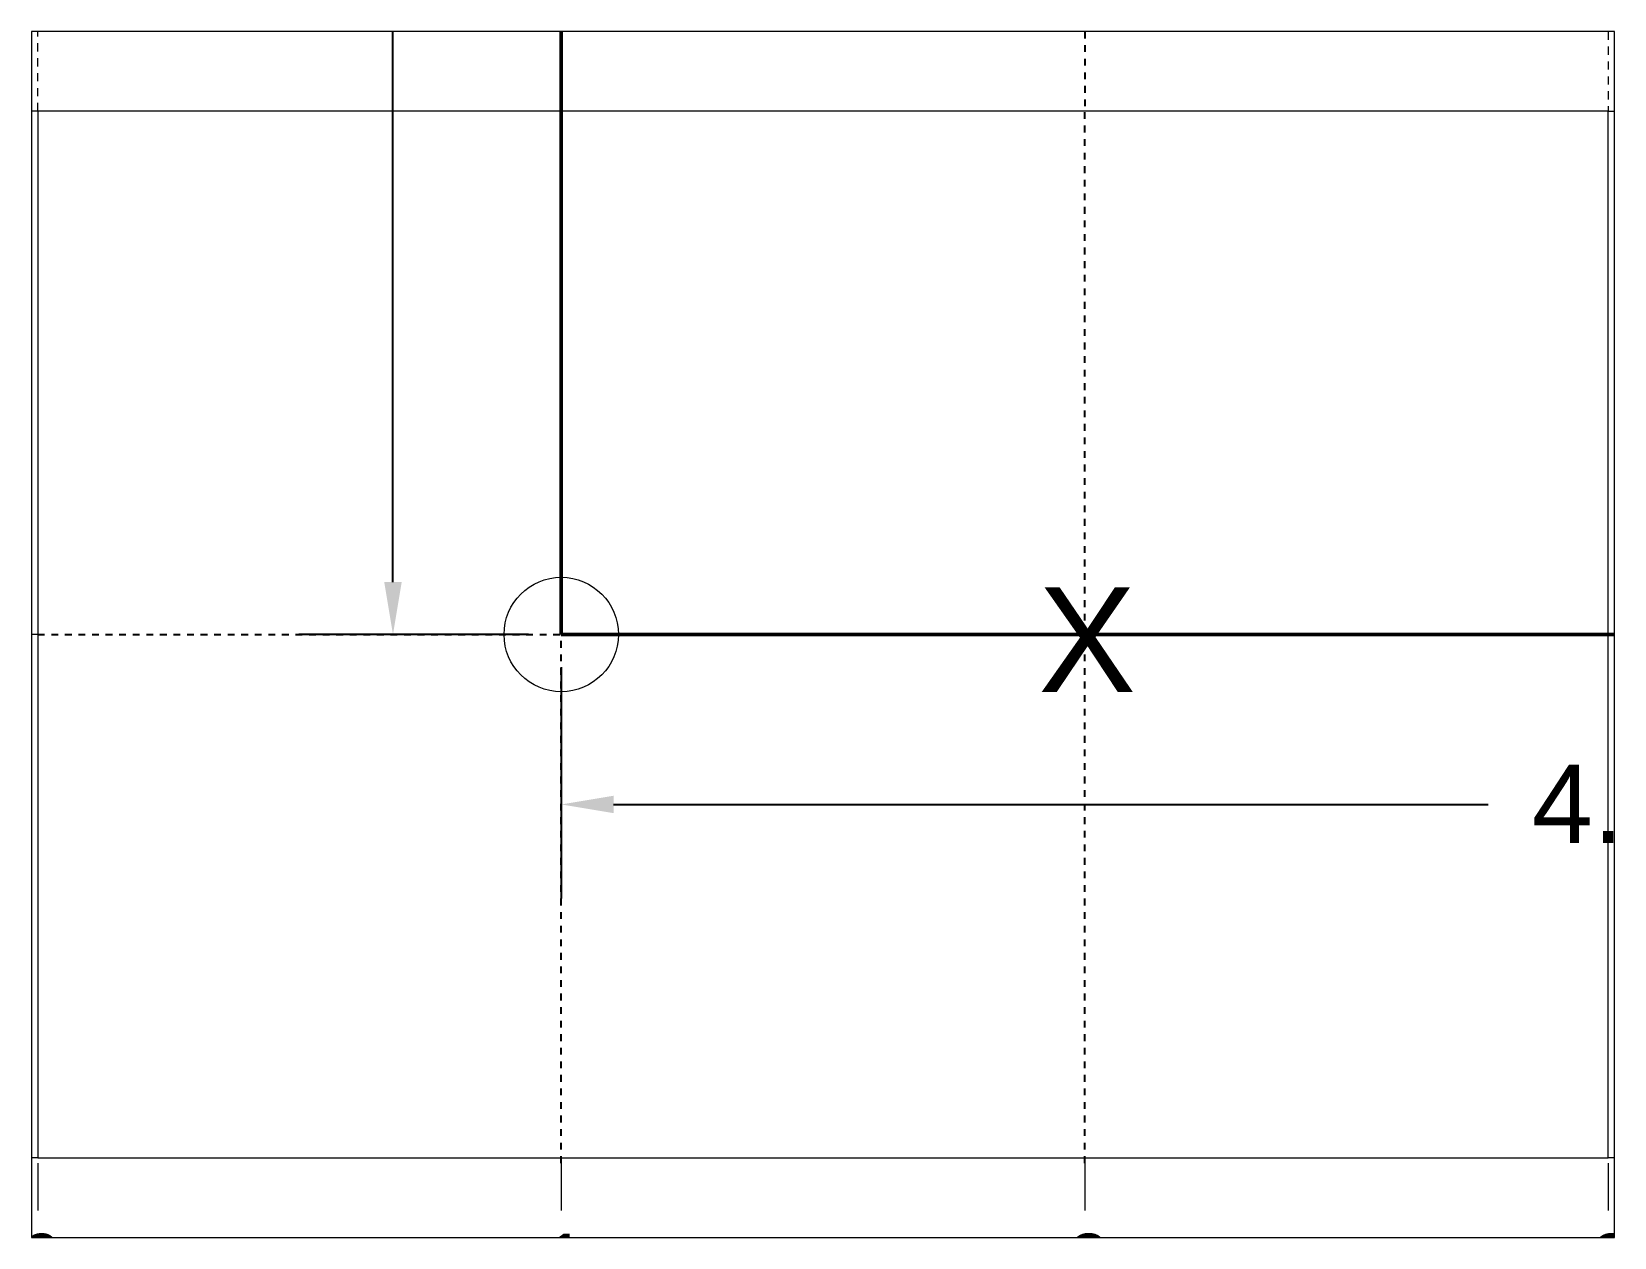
# Paper-space layout 'Layout1' of a CAD drawing. Header units: metres. Extents: x 1.05 to 9.45, y 0.8 to 7.2.
# The model-space entities are those that its viewports show. They can reach past a viewport. Long polylines and large blocks are cut down to what shows.
import ezdxf

# ---------------------------------------------------------------- set-up
doc = ezdxf.new("R2010")
doc.units = ezdxf.units.M
doc.header["$LTSCALE"] = 0.01
doc.header["$MEASUREMENT"] = 0
doc.linetypes.add('ACAD_ISO02W100', pattern=[15, 12, -3])
doc.linetypes.add('ACAD_ISO07W100', pattern=[3, 0, -3])
doc.layers.get('0').update_dxf_attribs({"lineweight": 5})
for name, color, linetype, lineweight in [('fakeroom', 7, 'ACAD_ISO02W100', 5), ('room', 7, 'Continuous', 5), ('shot', 11, 'Continuous', 50)]:
    doc.layers.add(name, color=color, linetype=linetype, lineweight=lineweight)
doc.layers.add('grid', color=7, linetype='ACAD_ISO07W100')
doc.styles.get("Standard").update_dxf_attribs({"font": 'arial.ttf'})
doc.dimstyles.get("Standard").update_dxf_attribs({"dimtxt": 0.15, "dimasz": 0.1, "dimexe": 0.18, "dimexo": 0.0625, "dimgap": 0.09, "dimtad": 0, "dimtoh": 1, "dimdec": 1, "dimzin": 0, "dimdsep": 46, "dimtxsty": 'Standard', "dimcen": 0.09, "dimadec": 0, "dimazin": 0, "dimtfac": 1, "dimtdec": 1, "dimtofl": 0, "dimtmove": 0, "dimatfit": 3, "dimfxl": 1, "dimtolj": 1, "dimtzin": 0, "dimarcsym": 0})
pattern_1 = [(45, (1.314038479034673, 0.8119709113903746), (-0.08838834764831845, 0.08838834764831845), [])]

# ---------------------------------------------------------------- blocks, each defined once
blk = doc.blocks.new('*D10')
at = {"color": 0, "lineweight": -2, "transparency": 16777216}
for p, q in [((0.9375000000000004, 5.000000000000002), (0.4984740445149053, 5.000000000000002)), ((0.6784740445149053, 4.900000000000002), (0.6784740445149058, 3.229307639836291)), ((0.6784740445149062, 1.100000000000001), (0.6784740445149058, 2.770692360163712)), ((0.9375000000000004, 1), (0.4984740445149062, 1))]:
    blk.add_line(p, q, dxfattribs=at)
at = {"color": 0, "transparency": 16777216}
for points in [[(0.6618073778482386, 4.900000000000002), (0.6951407111815721, 4.900000000000002), (0.6784740445149053, 5.000000000000002)], [(0.6618073778482395, 1.100000000000001), (0.695140711181573, 1.100000000000001), (0.6784740445149062, 1)]]:
    blk.add_solid(points, dxfattribs=at)
at = {"layer": 'Defpoints', "color": 0, "transparency": 16777216}
for p in [(0.6784740445149053, 5.000000000000002), (1, 5.000000000000002), (1, 1)]:
    blk.add_point(p, dxfattribs=at)
at = {"color": 0, "transparency": 16777216, "insert": (0.6784740445149066, 3.000000000000001), "char_height": 0.15, "attachment_point": 5, "rotation": 90}
blk.add_mtext('\\A1;4.0', dxfattribs=at)
blk = doc.blocks.new('*D11')
at = {"color": 0, "lineweight": -2, "transparency": 16777216}
for p, q in [((1, 0.9375), (1, 0.4953185150104931)), ((5, 0.9375), (5, 0.4953185150104931)), ((1.1, 0.675318515010493), (2.770692360163711, 0.675318515010493)), ((4.9, 0.675318515010493), (3.229307639836289, 0.675318515010493))]:
    blk.add_line(p, q, dxfattribs=at)
at = {"color": 0, "transparency": 16777216}
for points in [[(1.1, 0.6919851816771597), (1.1, 0.6586518483438263), (1, 0.675318515010493)], [(4.9, 0.6919851816771597), (4.9, 0.6586518483438263), (5, 0.675318515010493)]]:
    blk.add_solid(points, dxfattribs=at)
at = {"layer": 'Defpoints', "color": 0, "transparency": 16777216}
for p in [(1, 1), (5, 1), (5, 0.675318515010493)]:
    blk.add_point(p, dxfattribs=at)
at = {"color": 0, "transparency": 16777216, "insert": (3, 0.675318515010493), "char_height": 0.15, "attachment_point": 5}
blk.add_mtext('\\A1;4.0', dxfattribs=at)

msp = doc.modelspace()

# ---------------------------------------------------------------- hatches: boundary and pattern name
h = msp.add_hatch()
h.set_pattern_fill('ANSI31', color=256)
h.set_pattern_definition(pattern_1)
h.paths.add_polyline_path([(2.314038479034673, 1.921260624198062, 0.414213562373095), (2.204748766226985, 1.811970911390375), (2.314038479034673, 1.811970911390375)])
h.paths.add_polyline_path([(2.423328191842361, 1.811970911390375), (2.314038479034673, 1.811970911390375), (2.314038479034673, 1.702681198582687, 0.414213562373095)])
h = msp.add_hatch()
h.set_pattern_fill('ANSI31', color=256)
h.set_pattern_definition(pattern_1)
h.paths.add_polyline_path([(2.314038479034673, 1.921260624198062, 0.414213562373095), (2.204748766226985, 1.811970911390375), (2.314038479034673, 1.811970911390375)])
h.paths.add_polyline_path([(2.423328191842361, 1.811970911390375), (2.314038479034673, 1.811970911390375), (2.314038479034673, 1.702681198582687, 0.414213562373095)])
h = msp.add_hatch()
h.set_pattern_fill('ANSI31', color=256)
h.set_pattern_definition([(45, (0, 0), (-0.08838834764831845, 0.08838834764831845), [])])
h.paths.add_polyline_path([(1, 1.109289712807688, 0.414213562373095), (0.8907102871923123, 1), (1, 1)])
h.paths.add_polyline_path([(1.109289712807688, 1), (1, 1), (1, 0.8907102871923123, 0.414213562373095)])

# ---------------------------------------------------------------- linework, layer by layer
for p, q in [((-1.231653667943533e-16, 2), (-0.090481487887521, 2)), ((-1.231653667943533e-16, 2), (-0.090481487887521, 2)), ((-6.071532165918825e-17, 1), (-0.09048148788752093, 1)), ((1, 1), (1.391279665178365, 1)), ((0, 0), (-0.09048148788752088, -6.938893903907228e-18)), ((0, -0.009999999999999998), (0, -0.1004814878875209)), ((1, -0.009999999999999998), (1, -0.1004814878875209)), ((2, -0.009999999999999998), (2, -0.1004814878875209)), ((3, -0.009999999999999998), (3, -0.1004814878875209)), ((3, -0.009999999999999998), (3, -0.1004814878875209)), ((3, -0.009999999999999998), (3, -0.1004814878875209)), ((3, -0.009999999999999998), (3, -0.1004814878875209))]:
    msp.add_line(p, q)
msp.add_circle((1, 1), 0.1092897128076877)
at = {"layer": 'fakeroom'}
for points in [[(0, 4), (3, 4), (3, 2), (0, 2)], [(6, 4), (3, 4), (3, 2), (6, 2)], [(6, 0), (3, 0), (3, 2), (6, 2)]]:
    msp.add_lwpolyline(points, close=True, dxfattribs=at)
at = {"layer": 'grid'}
for p, q in [((1, 4.01), (1, 2)), ((2, 4.01), (2, 2)), ((1, -0.009999999999999998), (1, 2)), ((2, -0.009999999999999998), (2, 2)), ((-6.071532165918825e-17, 1), (3, 1)), ((6, 1), (3, 1))]:
    msp.add_line(p, q, dxfattribs=at)
at = {"layer": 'room'}
msp.add_lwpolyline([(0, 0), (3, 0), (3, 2), (0, 2)], close=True, dxfattribs=at)
at = {"layer": 'shot'}
for q in [(1, 5), (5, 1)]:
    msp.add_line((1, 1), q, dxfattribs=at)

# ---------------------------------------------------------------- texts
at = {"attachment_point": 1}
for s, width, insert, char_height in [('X', 0.2526649519746762, (1.911486265719185, 1.090087039030293), 0.2), ('0', 0.5597765425736299, (-0.03168166023837671, -0.1448562832571554), 0.1), ('1', 0.5597765425736299, (0.9683183397616233, -0.1448562832571554), 0.1), ('2', 0.5597765425736299, (1.968318339761623, -0.1448562832571554), 0.1), ('3', 0.5597765425736299, (2.968318339761623, -0.1448562832571554), 0.1)]:
    msp.add_mtext_dynamic_manual_height_columns(s, width=width, gutter_width=1, heights=[0], dxfattribs=dict(at, insert=insert, char_height=char_height))

# ---------------------------------------------------------------- dimensions: what is measured, and where the dimension line sits
dim = msp.add_linear_dim(base=(0.6784740445149053, 5.000000000000002), p1=(1, 1), p2=(1, 5), angle=90, dimstyle='Standard')
dim.commit()
dim.dimension.update_dxf_attribs({"geometry": '*D10', "text_midpoint": (0.6784740445149066, 3.000000000000001)})
dim = msp.add_linear_dim(base=(5, 0.675318515010493), p1=(1, 1), p2=(5, 1), dimstyle='Standard')
dim.commit()
dim.dimension.update_dxf_attribs({"geometry": '*D11', "text_midpoint": (3, 0.675318515010493)})

psp = doc.layouts.get("Layout1")

# ---------------------------------------------------------------- viewports
at = {"layer": '0'}
psp.add_viewport(center=(5.249999761581422, 3.999999761581421), size=(8.399999618530275, 6.399999618530274), view_center_point=(1.5, 1), view_height=2.303688415163221, dxfattribs=at)

doc.saveas('drawing.dxf')
